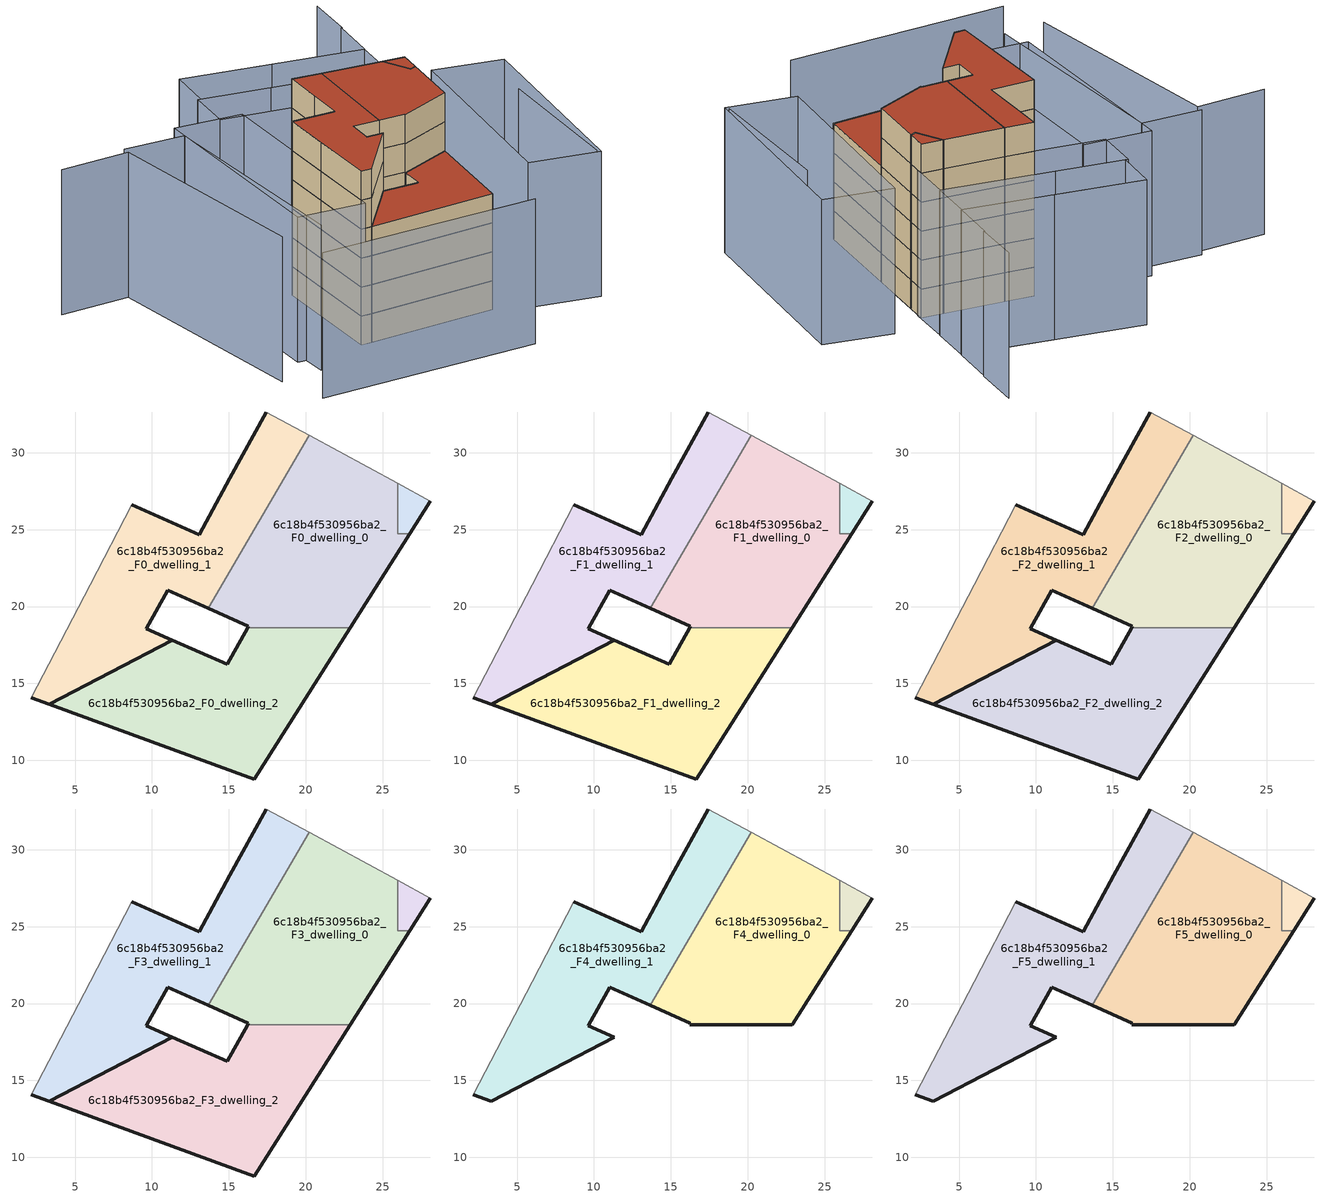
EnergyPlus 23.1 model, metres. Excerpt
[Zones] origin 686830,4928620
6c18b4f530956ba2_F0_dwelling_0
 floor ground (EU_floor_Construction): 22.89,18.63 26.75,24.73 25.97,24.73 25.97,28.01 20.22,31.13 13.67,19.88 16.26,18.71 16.21,18.63 z0
 wall outside (EU_wall_Construction): 16.21,18.63 16.26,18.71 13.67,19.88 / 26.75,24.73 22.89,18.63 z0:3
 wall adiabatic (EU_wall_Construction): 20.22,31.13 25.97,28.01 z0:3
 wall to 6c18b4f530956ba2_F0_dwelling_2 (EU_wall_Construction): 22.88,18.63 16.21,18.63 z0:3
 wall to 6c18b4f530956ba2_F0_dwelling_1 (EU_wall_Construction): 13.67,19.88 20.22,31.13 z0:3
 wall to 6c18b4f530956ba2_F0_circulation (EU_wall_Construction): 25.97,28.01 25.97,24.73 26.75,24.73 z0:3
6c18b4f530956ba2_F0_dwelling_1
 floor ground (EU_floor_Construction): 13.67,19.88 20.22,31.13 17.42,32.65 15.06,28.33 13.06,24.66 8.68,26.61 5.98,21.41 2.15,14.06 3.31,13.64 11.33,17.8 9.62,18.55 11.03,21.07 z0
 wall outside (EU_wall_Construction): 8.68,26.61 13.06,24.66 15.06,28.33 17.42,32.65 / 13.67,19.88 11.03,21.07 9.62,18.55 11.33,17.8 3.31,13.64 2.15,14.06 z0:3
 wall adiabatic (EU_wall_Construction): 17.42,32.65 20.22,31.13 / 2.15,14.06 5.98,21.41 8.68,26.61 z0:3
6c18b4f530956ba2_F0_dwelling_2
 floor ground (EU_floor_Construction): 16.65,8.78 22.89,18.63 16.21,18.63 14.89,16.23 11.33,17.8 3.31,13.64 z0
 wall outside (EU_wall_Construction): 22.89,18.63 16.65,8.78 3.31,13.64 11.33,17.8 14.89,16.23 16.21,18.63 z0:3
6c18b4f530956ba2_F0_circulation
 floor ground (EU_floor_Construction): 26.75,24.73 28.1,26.86 25.97,28.01 25.97,24.73 z0
 wall outside (EU_wall_Construction): 28.1,26.86 26.75,24.73 z0:3
 wall adiabatic (EU_wall_Construction): 25.97,28.01 28.1,26.86 z0:3
6c18b4f530956ba2_F1_dwelling_0
 floor to 6c18b4f530956ba2_F0_dwelling_0 (EU_floor_Construction): 22.88,18.63 26.75,24.73 25.97,24.73 25.97,28.01 20.22,31.13 13.67,19.88 16.26,18.71 16.21,18.63 z3
 wall outside (EU_wall_Construction): 16.21,18.63 16.26,18.71 13.67,19.88 / 26.75,24.73 22.89,18.63 z3:6
 wall adiabatic (EU_wall_Construction): 20.22,31.13 25.97,28.01 z3:6
 wall to 6c18b4f530956ba2_F1_dwelling_2 (EU_wall_Construction): 22.88,18.63 16.21,18.63 z3:6
 wall to 6c18b4f530956ba2_F1_dwelling_1 (EU_wall_Construction): 13.67,19.88 20.22,31.13 z3:6
 wall to 6c18b4f530956ba2_F1_circulation (EU_wall_Construction): 25.97,28.01 25.97,24.73 26.75,24.73 z3:6
6c18b4f530956ba2_F1_dwelling_1
 floor to 6c18b4f530956ba2_F0_dwelling_1 (EU_floor_Construction): 13.67,19.88 20.22,31.13 17.42,32.65 15.06,28.33 13.06,24.66 8.68,26.61 5.98,21.41 2.15,14.06 3.31,13.64 11.33,17.8 9.62,18.55 11.03,21.07 z3
 wall outside (EU_wall_Construction): 8.68,26.61 13.06,24.66 15.06,28.33 17.42,32.65 / 13.67,19.88 11.03,21.07 9.62,18.55 11.33,17.8 3.31,13.64 2.15,14.06 z3:6
 wall adiabatic (EU_wall_Construction): 17.42,32.65 20.22,31.13 / 2.15,14.06 5.98,21.41 8.68,26.61 z3:6
6c18b4f530956ba2_F1_dwelling_2
 floor to 6c18b4f530956ba2_F0_dwelling_2 (EU_floor_Construction): 16.65,8.78 22.88,18.63 16.21,18.63 14.89,16.23 11.33,17.8 3.31,13.64 z3
 wall outside (EU_wall_Construction): 22.89,18.63 16.65,8.78 3.31,13.64 11.33,17.8 14.89,16.23 16.21,18.63 z3:6
6c18b4f530956ba2_F1_circulation
 floor to 6c18b4f530956ba2_F0_circulation (EU_floor_Construction): 26.75,24.73 28.1,26.86 25.97,28.01 25.97,24.73 z3
 wall outside (EU_wall_Construction): 28.1,26.86 26.75,24.73 z3:6
 wall adiabatic (EU_wall_Construction): 25.97,28.01 28.1,26.86 z3:6
6c18b4f530956ba2_F2_dwelling_0
 floor to 6c18b4f530956ba2_F1_dwelling_0 (EU_floor_Construction): 22.88,18.63 26.75,24.73 25.97,24.73 25.97,28.01 20.22,31.13 13.67,19.88 16.26,18.71 16.21,18.63 z6
 wall outside (EU_wall_Construction): 16.21,18.63 16.26,18.71 13.67,19.88 / 26.75,24.73 22.89,18.63 z6:9
 wall adiabatic (EU_wall_Construction): 20.22,31.13 25.97,28.01 z6:9
 wall to 6c18b4f530956ba2_F2_dwelling_2 (EU_wall_Construction): 22.88,18.63 16.21,18.63 z6:9
 wall to 6c18b4f530956ba2_F2_dwelling_1 (EU_wall_Construction): 13.67,19.88 20.22,31.13 z6:9
 wall to 6c18b4f530956ba2_F2_circulation (EU_wall_Construction): 25.97,28.01 25.97,24.73 26.75,24.73 z6:9
6c18b4f530956ba2_F2_dwelling_1
 floor to 6c18b4f530956ba2_F1_dwelling_1 (EU_floor_Construction): 13.67,19.88 20.22,31.13 17.42,32.65 15.06,28.33 13.06,24.66 8.68,26.61 5.98,21.41 2.15,14.06 3.31,13.64 11.33,17.8 9.62,18.55 11.03,21.07 z6
 wall outside (EU_wall_Construction): 8.68,26.61 13.06,24.66 15.06,28.33 17.42,32.65 / 13.67,19.88 11.03,21.07 9.62,18.55 11.33,17.8 3.31,13.64 2.15,14.06 z6:9
 wall adiabatic (EU_wall_Construction): 17.42,32.65 20.22,31.13 / 2.15,14.06 5.98,21.41 8.68,26.61 z6:9
6c18b4f530956ba2_F2_dwelling_2
 floor to 6c18b4f530956ba2_F1_dwelling_2 (EU_floor_Construction): 16.65,8.78 22.88,18.63 16.21,18.63 14.89,16.23 11.33,17.8 3.31,13.64 z6
 wall outside (EU_wall_Construction): 22.89,18.63 16.65,8.78 3.31,13.64 11.33,17.8 14.89,16.23 16.21,18.63 z6:9
6c18b4f530956ba2_F2_circulation
 floor to 6c18b4f530956ba2_F1_circulation (EU_floor_Construction): 26.75,24.73 28.1,26.86 25.97,28.01 25.97,24.73 z6
 wall outside (EU_wall_Construction): 28.1,26.86 26.75,24.73 z6:9
 wall adiabatic (EU_wall_Construction): 25.97,28.01 28.1,26.86 z6:9
6c18b4f530956ba2_F3_dwelling_0
 floor to 6c18b4f530956ba2_F2_dwelling_0 (EU_floor_Construction): 22.88,18.63 26.75,24.73 25.97,24.73 25.97,28.01 20.22,31.13 13.67,19.88 16.26,18.71 16.21,18.63 z9
 wall outside (EU_wall_Construction): 16.21,18.63 16.26,18.71 13.67,19.88 / 26.75,24.73 22.89,18.63 z9:12
 wall adiabatic (EU_wall_Construction): 20.22,31.13 25.97,28.01 z9:12
 wall to 6c18b4f530956ba2_F3_dwelling_2 (EU_wall_Construction): 22.88,18.63 16.21,18.63 z9:12
 wall to 6c18b4f530956ba2_F3_dwelling_1 (EU_wall_Construction): 13.67,19.88 20.22,31.13 z9:12
 wall to 6c18b4f530956ba2_F3_circulation (EU_wall_Construction): 25.97,28.01 25.97,24.73 26.75,24.73 z9:12
6c18b4f530956ba2_F3_dwelling_1
 floor to 6c18b4f530956ba2_F2_dwelling_1 (EU_floor_Construction): 13.67,19.88 20.22,31.13 17.42,32.65 15.06,28.33 13.06,24.66 8.68,26.61 5.98,21.41 2.15,14.06 3.31,13.64 11.33,17.8 9.62,18.55 11.03,21.07 z9
 wall outside (EU_wall_Construction): 8.68,26.61 13.06,24.66 15.06,28.33 17.42,32.65 / 13.67,19.88 11.03,21.07 9.62,18.55 11.33,17.8 3.31,13.64 2.15,14.06 z9:12
 wall adiabatic (EU_wall_Construction): 17.42,32.65 20.22,31.13 / 2.15,14.06 5.98,21.41 8.68,26.61 z9:12
6c18b4f530956ba2_F3_dwelling_2
 floor to 6c18b4f530956ba2_F2_dwelling_2 (EU_floor_Construction): 16.65,8.78 22.88,18.63 16.21,18.63 14.89,16.23 11.33,17.8 3.31,13.64 z9
 wall outside (EU_wall_Construction): 22.89,18.63 16.65,8.78 3.31,13.64 11.33,17.8 14.89,16.23 16.21,18.63 z9:12
 roof outside (EU_roof_Construction): 22.89,18.63 16.65,8.78 3.31,13.64 11.33,17.8 14.89,16.23 16.21,18.63 z12
6c18b4f530956ba2_F3_circulation
 floor to 6c18b4f530956ba2_F2_circulation (EU_floor_Construction): 26.75,24.73 28.1,26.86 25.97,28.01 25.97,24.73 z9
 wall outside (EU_wall_Construction): 28.1,26.86 26.75,24.73 z9:12
 wall adiabatic (EU_wall_Construction): 25.97,28.01 28.1,26.86 z9:12
6c18b4f530956ba2_F4_dwelling_0
 floor to 6c18b4f530956ba2_F3_dwelling_0 (EU_floor_Construction): 22.88,18.63 26.75,24.73 25.97,24.73 25.97,28.01 20.22,31.13 13.67,19.88 16.26,18.71 16.21,18.63 z12
 wall outside (EU_wall_Construction): 26.75,24.73 22.89,18.63 16.21,18.63 16.26,18.71 13.67,19.88 z12:15
 wall adiabatic (EU_wall_Construction): 20.22,31.13 25.97,28.01 z12:15
 wall to 6c18b4f530956ba2_F4_dwelling_1 (EU_wall_Construction): 13.67,19.88 20.22,31.13 z12:15
 wall to 6c18b4f530956ba2_F4_circulation (EU_wall_Construction): 25.97,28.01 25.97,24.73 26.75,24.73 z12:15
6c18b4f530956ba2_F4_dwelling_1
 floor to 6c18b4f530956ba2_F3_dwelling_1 (EU_floor_Construction): 13.67,19.88 20.22,31.13 17.42,32.65 15.06,28.33 13.06,24.66 8.68,26.61 5.98,21.41 2.15,14.06 3.31,13.64 11.33,17.8 9.62,18.55 11.03,21.07 z12
 wall outside (EU_wall_Construction): 8.68,26.61 13.06,24.66 15.06,28.33 17.42,32.65 / 13.67,19.88 11.03,21.07 9.62,18.55 11.33,17.8 3.31,13.64 2.15,14.06 z12:15
 wall adiabatic (EU_wall_Construction): 17.42,32.65 20.22,31.13 / 2.15,14.06 5.98,21.41 8.68,26.61 z12:15
6c18b4f530956ba2_F4_circulation
 floor to 6c18b4f530956ba2_F3_circulation (EU_floor_Construction): 26.75,24.73 28.1,26.86 25.97,28.01 25.97,24.73 z12
 wall outside (EU_wall_Construction): 28.1,26.86 26.75,24.73 z12:15
 wall adiabatic (EU_wall_Construction): 25.97,28.01 28.1,26.86 z12:15
6c18b4f530956ba2_F5_dwelling_0
 floor to 6c18b4f530956ba2_F4_dwelling_0 (EU_floor_Construction): 22.88,18.63 26.75,24.73 25.97,24.73 25.97,28.01 20.22,31.13 13.67,19.88 16.26,18.71 16.21,18.63 z15
 wall outside (EU_wall_Construction): 26.75,24.73 22.89,18.63 16.21,18.63 16.26,18.71 13.67,19.88 z15:18
 wall adiabatic (EU_wall_Construction): 20.22,31.13 25.97,28.01 z15:18
 wall to 6c18b4f530956ba2_F5_dwelling_1 (EU_wall_Construction): 13.67,19.88 20.22,31.13 z15:18
 wall to 6c18b4f530956ba2_F5_circulation (EU_wall_Construction): 25.97,28.01 25.97,24.73 26.75,24.73 z15:18
 roof outside (EU_roof_Construction): 25.97,28.01 25.97,24.73 26.75,24.73 22.89,18.63 16.21,18.63 16.26,18.71 13.67,19.88 20.22,31.13 z18
6c18b4f530956ba2_F5_dwelling_1
 floor to 6c18b4f530956ba2_F4_dwelling_1 (EU_floor_Construction): 13.67,19.88 20.22,31.13 17.42,32.65 15.06,28.33 13.06,24.66 8.68,26.61 5.98,21.41 2.15,14.06 3.31,13.64 11.33,17.8 9.62,18.55 11.03,21.07 z15
 wall outside (EU_wall_Construction): 8.68,26.61 13.06,24.66 15.06,28.33 17.42,32.65 / 13.67,19.88 11.03,21.07 9.62,18.55 11.33,17.8 3.31,13.64 2.15,14.06 z15:18
 wall adiabatic (EU_wall_Construction): 17.42,32.65 20.22,31.13 / 2.15,14.06 5.98,21.41 8.68,26.61 z15:18
 roof outside (EU_roof_Construction): 20.22,31.13 13.67,19.88 11.03,21.07 9.62,18.55 11.33,17.8 3.31,13.64 2.15,14.06 5.98,21.41 8.68,26.61 13.06,24.66 15.06,28.33 17.42,32.65 z18
6c18b4f530956ba2_F5_circulation
 floor to 6c18b4f530956ba2_F4_circulation (EU_floor_Construction): 26.75,24.73 28.1,26.86 25.97,28.01 25.97,24.73 z15
 wall outside (EU_wall_Construction): 28.1,26.86 26.75,24.73 z15:18
 wall adiabatic (EU_wall_Construction): 25.97,28.01 28.1,26.86 z15:18
 roof outside (EU_roof_Construction): 28.1,26.86 26.75,24.73 25.97,24.73 25.97,28.01 z18
shading: -0.14,39.96 5.88,37.13 / 5.88,37.13 -5.14,13.69 / -7.82,41.94 -0.56,39.23 / -0.56,39.23 -9.55,15.14 / 36.53,40.06 33.45,35.21 / 33.45,35.21 17.19,45.53 / 39.74,45.06 36.62,40 / -10.75,9.64 11.91,0.6 / 25.21,2.59 33.65,17.47 / 13.36,35.61 1.76,13.29 / 1.76,13.29 -4.76,16.68 / -4.76,16.68 6.85,38.99 / 6.85,38.99 13.36,35.61 / 13.99,41.16 30.58,30.77 / 30.58,30.77 27.72,26.2 / 27.72,26.2 11.13,36.59 / 11.13,36.59 13.99,41.16 / 17.17,45.54 33.43,35.22 / 33.43,35.22 30.56,30.7 / 30.56,30.7 14.3,41.02 / 14.3,41.02 17.17,45.54 / 38.95,22.78 25.25,2.11 / 25.25,2.11 18.97,6.28 / 18.97,6.28 32.66,26.94 / 32.66,26.94 38.95,22.78 z0:15
[Building]
EU S2 Campaign: North Axis=0; Terrain=City; Solar Distribution=FullExterior
[Site:Location]
Bologna: Latitude=44.5; Longitude=11.25; Time Zone=1; Elevation=37
[SizingPeriod:WeatherFileDays]
AnnualSizingPeriod: Begin Month=1; Begin Day of Month=1; End Month=12; End Day of Month=31; Day of Week for Start Day=Monday; Use Weather File Daylight Saving Period=No; Use Weather File Rain and Snow Indicators=No
[MATERIAL]
EU_InternalMass_Material: Roughness=MediumRough; Thickness=0.1; Conductivity=1; Density=1800; Specific Heat=900; Thermal Absorptance=0.9; Solar Absorptance=0.7; Visible Absorptance=0.7
[MATERIAL:NOMASS] Roughness=MediumRough; Thermal Absorptance=0.9; Solar Absorptance=0.7; Visible Absorptance=0.7
Name | Thermal Resistance
EU_wall_NoMass | 0.905828
EU_roof_NoMass | 0.37593
EU_floor_NoMass | 0.67114
[CONSTRUCTION]
EU_wall_Construction: EU_wall_NoMass
EU_roof_Construction: EU_roof_NoMass
EU_floor_Construction: EU_floor_NoMass
EU_InternalMass_Construction: EU_InternalMass_Material
[ZONE] Type=1; Multiplier=1; Ceiling Height=autocalculate; Floor Area=autocalculate; Part of Total Floor Area=Yes
Name | Volume
6c18b4f530956ba2_F0_dwelling_0; 6c18b4f530956ba2_F1_dwelling_0; 6c18b4f530956ba2_F2_dwelling_0; 6c18b4f530956ba2_F3_dwelling_0; 6c18b4f530956ba2_F4_dwelling_0; 6c18b4f530956ba2_F5_dwelling_0 | 297.606
6c18b4f530956ba2_F0_dwelling_1 | 297.702
6c18b4f530956ba2_F1_dwelling_1; 6c18b4f530956ba2_F2_dwelling_1; 6c18b4f530956ba2_F3_dwelling_1; 6c18b4f530956ba2_F4_dwelling_1; 6c18b4f530956ba2_F5_dwelling_1 | 297.7
6c18b4f530956ba2_F0_dwelling_2 | 296.961
6c18b4f530956ba2_F1_dwelling_2; 6c18b4f530956ba2_F2_dwelling_2; 6c18b4f530956ba2_F3_dwelling_2 | 296.96
6c18b4f530956ba2_F0_circulation | 12.9565
6c18b4f530956ba2_F1_circulation; 6c18b4f530956ba2_F2_circulation; 6c18b4f530956ba2_F3_circulation; 6c18b4f530956ba2_F4_circulation; 6c18b4f530956ba2_F5_circulation | 12.9573
[INTERNALMASS] Construction=EU_InternalMass_Construction
Name | Zone or ZoneList | Surface Area
6c18b4f530956ba2_F0_dwelling_0_EU_InternalMass | 6c18b4f530956ba2_F0_dwelling_0 | 99.2005
6c18b4f530956ba2_F0_dwelling_1_EU_InternalMass | 6c18b4f530956ba2_F0_dwelling_1 | 99.2349
6c18b4f530956ba2_F0_dwelling_2_EU_InternalMass | 6c18b4f530956ba2_F0_dwelling_2 | 98.9854
6c18b4f530956ba2_F1_dwelling_0_EU_InternalMass | 6c18b4f530956ba2_F1_dwelling_0 | 99.2005
6c18b4f530956ba2_F1_dwelling_1_EU_InternalMass | 6c18b4f530956ba2_F1_dwelling_1 | 99.2349
6c18b4f530956ba2_F1_dwelling_2_EU_InternalMass | 6c18b4f530956ba2_F1_dwelling_2 | 98.9854
6c18b4f530956ba2_F2_dwelling_0_EU_InternalMass | 6c18b4f530956ba2_F2_dwelling_0 | 99.2005
6c18b4f530956ba2_F2_dwelling_1_EU_InternalMass | 6c18b4f530956ba2_F2_dwelling_1 | 99.2349
6c18b4f530956ba2_F2_dwelling_2_EU_InternalMass | 6c18b4f530956ba2_F2_dwelling_2 | 98.9854
6c18b4f530956ba2_F3_dwelling_0_EU_InternalMass | 6c18b4f530956ba2_F3_dwelling_0 | 99.2005
6c18b4f530956ba2_F3_dwelling_1_EU_InternalMass | 6c18b4f530956ba2_F3_dwelling_1 | 99.2349
6c18b4f530956ba2_F3_dwelling_2_EU_InternalMass | 6c18b4f530956ba2_F3_dwelling_2 | 98.9854
6c18b4f530956ba2_F4_dwelling_0_EU_InternalMass | 6c18b4f530956ba2_F4_dwelling_0 | 137.303
6c18b4f530956ba2_F4_dwelling_1_EU_InternalMass | 6c18b4f530956ba2_F4_dwelling_1 | 137.303
6c18b4f530956ba2_F5_dwelling_0_EU_InternalMass | 6c18b4f530956ba2_F5_dwelling_0 | 137.303
6c18b4f530956ba2_F5_dwelling_1_EU_InternalMass | 6c18b4f530956ba2_F5_dwelling_1 | 137.303
[OTHEREQUIPMENT] Fuel Type=Electricity; Design Level Calculation Method=Watts/Area; Power per Zone Floor Area=1; Fraction Latent=0; Fraction Radiant=0; Fraction Lost=0; Carbon Dioxide Generation Rate=0; EndUse Subcategory=EU_Step8_InternalGains
Name | Zone or ZoneList or Space or SpaceList | Schedule
EU_Step8_InternalGain_6c18b4f530956ba2_F0_dwelling_0_f000 | 6c18b4f530956ba2_F0_dwelling_0 | EU_Step8_GainSchedule_6c18b4f530956ba2_F0_dwelling_0_f000
EU_Step8_InternalGain_6c18b4f530956ba2_F0_dwelling_1_f000 | 6c18b4f530956ba2_F0_dwelling_1 | EU_Step8_GainSchedule_6c18b4f530956ba2_F0_dwelling_1_f000
EU_Step8_InternalGain_6c18b4f530956ba2_F0_dwelling_2_f000 | 6c18b4f530956ba2_F0_dwelling_2 | EU_Step8_GainSchedule_6c18b4f530956ba2_F0_dwelling_2_f000
EU_Step8_InternalGain_6c18b4f530956ba2_F1_dwelling_0_f000 | 6c18b4f530956ba2_F1_dwelling_0 | EU_Step8_GainSchedule_6c18b4f530956ba2_F1_dwelling_0_f000
EU_Step8_InternalGain_6c18b4f530956ba2_F1_dwelling_1_f000 | 6c18b4f530956ba2_F1_dwelling_1 | EU_Step8_GainSchedule_6c18b4f530956ba2_F1_dwelling_1_f000
EU_Step8_InternalGain_6c18b4f530956ba2_F1_dwelling_2_f000 | 6c18b4f530956ba2_F1_dwelling_2 | EU_Step8_GainSchedule_6c18b4f530956ba2_F1_dwelling_2_f000
EU_Step8_InternalGain_6c18b4f530956ba2_F2_dwelling_0_f000 | 6c18b4f530956ba2_F2_dwelling_0 | EU_Step8_GainSchedule_6c18b4f530956ba2_F2_dwelling_0_f000
EU_Step8_InternalGain_6c18b4f530956ba2_F2_dwelling_1_f000 | 6c18b4f530956ba2_F2_dwelling_1 | EU_Step8_GainSchedule_6c18b4f530956ba2_F2_dwelling_1_f000
EU_Step8_InternalGain_6c18b4f530956ba2_F2_dwelling_2_f000 | 6c18b4f530956ba2_F2_dwelling_2 | EU_Step8_GainSchedule_6c18b4f530956ba2_F2_dwelling_2_f000
EU_Step8_InternalGain_6c18b4f530956ba2_F3_dwelling_0_f000 | 6c18b4f530956ba2_F3_dwelling_0 | EU_Step8_GainSchedule_6c18b4f530956ba2_F3_dwelling_0_f000
EU_Step8_InternalGain_6c18b4f530956ba2_F3_dwelling_1_f000 | 6c18b4f530956ba2_F3_dwelling_1 | EU_Step8_GainSchedule_6c18b4f530956ba2_F3_dwelling_1_f000
EU_Step8_InternalGain_6c18b4f530956ba2_F3_dwelling_2_f000 | 6c18b4f530956ba2_F3_dwelling_2 | EU_Step8_GainSchedule_6c18b4f530956ba2_F3_dwelling_2_f000
EU_Step8_InternalGain_6c18b4f530956ba2_F4_dwelling_0_f000 | 6c18b4f530956ba2_F4_dwelling_0 | EU_Step8_GainSchedule_6c18b4f530956ba2_F4_dwelling_0_f000
EU_Step8_InternalGain_6c18b4f530956ba2_F4_dwelling_1_f000 | 6c18b4f530956ba2_F4_dwelling_1 | EU_Step8_GainSchedule_6c18b4f530956ba2_F4_dwelling_1_f000
EU_Step8_InternalGain_6c18b4f530956ba2_F5_dwelling_0_f000 | 6c18b4f530956ba2_F5_dwelling_0 | EU_Step8_GainSchedule_6c18b4f530956ba2_F5_dwelling_0_f000
EU_Step8_InternalGain_6c18b4f530956ba2_F5_dwelling_1_f000 | 6c18b4f530956ba2_F5_dwelling_1 | EU_Step8_GainSchedule_6c18b4f530956ba2_F5_dwelling_1_f000
[ZONEINFILTRATION:DESIGNFLOWRATE] Schedule=EU_AlwaysOn; Design Flow Rate Calculation Method=Flow/Area; Flow Rate per Floor Area=0.0005; Constant Term Coefficient=1; Temperature Term Coefficient=0; Velocity Term Coefficient=0; Velocity Squared Term Coefficient=0
Name | Zone or ZoneList or Space or SpaceList
EU_Circulation_Infiltration_6c18b4f530956ba2_F0_circulation | 6c18b4f530956ba2_F0_circulation
EU_Circulation_Infiltration_6c18b4f530956ba2_F1_circulation | 6c18b4f530956ba2_F1_circulation
EU_Circulation_Infiltration_6c18b4f530956ba2_F2_circulation | 6c18b4f530956ba2_F2_circulation
EU_Circulation_Infiltration_6c18b4f530956ba2_F3_circulation | 6c18b4f530956ba2_F3_circulation
EU_Circulation_Infiltration_6c18b4f530956ba2_F4_circulation | 6c18b4f530956ba2_F4_circulation
EU_Circulation_Infiltration_6c18b4f530956ba2_F5_circulation | 6c18b4f530956ba2_F5_circulation
[ZONEVENTILATION:DESIGNFLOWRATE] Schedule=EU_AlwaysOn; Design Flow Rate Calculation Method=AirChanges/Hour; Air Changes per Hour=0.73129; Ventilation Type=Natural; Fan Pressure Rise=0; Fan Total Efficiency=1; Constant Term Coefficient=1; Temperature Term Coefficient=0; Velocity Term Coefficient=0; Velocity Squared Term Coefficient=0; Minimum Indoor Temperature=-100; Maximum Indoor Temperature=100; Delta Temperature=-100; Minimum Outdoor Temperature=-100; Maximum Outdoor Temperature=100; Maximum Wind Speed=40
Name | Zone or ZoneList or Space or SpaceList
EU_ConstantAir_6c18b4f530956ba2_F0_dwelling_0 | 6c18b4f530956ba2_F0_dwelling_0
EU_ConstantAir_6c18b4f530956ba2_F0_dwelling_1 | 6c18b4f530956ba2_F0_dwelling_1
EU_ConstantAir_6c18b4f530956ba2_F0_dwelling_2 | 6c18b4f530956ba2_F0_dwelling_2
EU_ConstantAir_6c18b4f530956ba2_F1_dwelling_0 | 6c18b4f530956ba2_F1_dwelling_0
EU_ConstantAir_6c18b4f530956ba2_F1_dwelling_1 | 6c18b4f530956ba2_F1_dwelling_1
EU_ConstantAir_6c18b4f530956ba2_F1_dwelling_2 | 6c18b4f530956ba2_F1_dwelling_2
EU_ConstantAir_6c18b4f530956ba2_F2_dwelling_0 | 6c18b4f530956ba2_F2_dwelling_0
EU_ConstantAir_6c18b4f530956ba2_F2_dwelling_1 | 6c18b4f530956ba2_F2_dwelling_1
EU_ConstantAir_6c18b4f530956ba2_F2_dwelling_2 | 6c18b4f530956ba2_F2_dwelling_2
EU_ConstantAir_6c18b4f530956ba2_F3_dwelling_0 | 6c18b4f530956ba2_F3_dwelling_0
EU_ConstantAir_6c18b4f530956ba2_F3_dwelling_1 | 6c18b4f530956ba2_F3_dwelling_1
EU_ConstantAir_6c18b4f530956ba2_F3_dwelling_2 | 6c18b4f530956ba2_F3_dwelling_2
EU_ConstantAir_6c18b4f530956ba2_F4_dwelling_0 | 6c18b4f530956ba2_F4_dwelling_0
EU_ConstantAir_6c18b4f530956ba2_F4_dwelling_1 | 6c18b4f530956ba2_F4_dwelling_1
EU_ConstantAir_6c18b4f530956ba2_F5_dwelling_0 | 6c18b4f530956ba2_F5_dwelling_0
EU_ConstantAir_6c18b4f530956ba2_F5_dwelling_1 | 6c18b4f530956ba2_F5_dwelling_1
[HVACTEMPLATE:THERMOSTAT] Constant Heating Setpoint=20; Constant Cooling Setpoint=50
EU_HeatOnly_6c18b4f530956ba2_F0_dwelling_0; EU_HeatOnly_6c18b4f530956ba2_F0_dwelling_1; EU_HeatOnly_6c18b4f530956ba2_F0_dwelling_2; EU_HeatOnly_6c18b4f530956ba2_F1_dwelling_0; EU_HeatOnly_6c18b4f530956ba2_F1_dwelling_1; EU_HeatOnly_6c18b4f530956ba2_F1_dwelling_2; EU_HeatOnly_6c18b4f530956ba2_F2_dwelling_0; EU_HeatOnly_6c18b4f530956ba2_F2_dwelling_1; EU_HeatOnly_6c18b4f530956ba2_F2_dwelling_2; EU_HeatOnly_6c18b4f530956ba2_F3_dwelling_0; EU_HeatOnly_6c18b4f530956ba2_F3_dwelling_1; EU_HeatOnly_6c18b4f530956ba2_F3_dwelling_2; EU_HeatOnly_6c18b4f530956ba2_F4_dwelling_0; EU_HeatOnly_6c18b4f530956ba2_F4_dwelling_1; EU_HeatOnly_6c18b4f530956ba2_F5_dwelling_0; EU_HeatOnly_6c18b4f530956ba2_F5_dwelling_1
[HVACTEMPLATE:ZONE:IDEALLOADSAIRSYSTEM] System Availability Schedule=EU_AlwaysOn; Maximum Heating Supply Air Temperature=50; Minimum Cooling Supply Air Temperature=13; Maximum Heating Supply Air Humidity Ratio=0.0156; Minimum Cooling Supply Air Humidity Ratio=0.0077; Heating Limit=NoLimit; Cooling Limit=NoLimit; Heating Availability Schedule=EU_AlwaysOn; Cooling Availability Schedule=EU_CoolingOff; Dehumidification Control Type=ConstantSensibleHeatRatio; Cooling Sensible Heat Ratio=0.7; Dehumidification Setpoint=60; Humidification Control Type=None; Humidification Setpoint=30; Outdoor Air Method=None; Outdoor Air Flow Rate per Person=0.00944; Outdoor Air Flow Rate per Zone Floor Area=0; Outdoor Air Flow Rate per Zone=0; Demand Controlled Ventilation Type=None; Outdoor Air Economizer Type=NoEconomizer; Heat Recovery Type=None; Sensible Heat Recovery Effectiveness=0.7; Latent Heat Recovery Effectiveness=0.65
Name | Template Thermostat
6c18b4f530956ba2_F0_dwelling_0 | EU_HeatOnly_6c18b4f530956ba2_F0_dwelling_0
6c18b4f530956ba2_F0_dwelling_1 | EU_HeatOnly_6c18b4f530956ba2_F0_dwelling_1
6c18b4f530956ba2_F0_dwelling_2 | EU_HeatOnly_6c18b4f530956ba2_F0_dwelling_2
6c18b4f530956ba2_F1_dwelling_0 | EU_HeatOnly_6c18b4f530956ba2_F1_dwelling_0
6c18b4f530956ba2_F1_dwelling_1 | EU_HeatOnly_6c18b4f530956ba2_F1_dwelling_1
6c18b4f530956ba2_F1_dwelling_2 | EU_HeatOnly_6c18b4f530956ba2_F1_dwelling_2
6c18b4f530956ba2_F2_dwelling_0 | EU_HeatOnly_6c18b4f530956ba2_F2_dwelling_0
6c18b4f530956ba2_F2_dwelling_1 | EU_HeatOnly_6c18b4f530956ba2_F2_dwelling_1
6c18b4f530956ba2_F2_dwelling_2 | EU_HeatOnly_6c18b4f530956ba2_F2_dwelling_2
6c18b4f530956ba2_F3_dwelling_0 | EU_HeatOnly_6c18b4f530956ba2_F3_dwelling_0
6c18b4f530956ba2_F3_dwelling_1 | EU_HeatOnly_6c18b4f530956ba2_F3_dwelling_1
6c18b4f530956ba2_F3_dwelling_2 | EU_HeatOnly_6c18b4f530956ba2_F3_dwelling_2
6c18b4f530956ba2_F4_dwelling_0 | EU_HeatOnly_6c18b4f530956ba2_F4_dwelling_0
6c18b4f530956ba2_F4_dwelling_1 | EU_HeatOnly_6c18b4f530956ba2_F4_dwelling_1
6c18b4f530956ba2_F5_dwelling_0 | EU_HeatOnly_6c18b4f530956ba2_F5_dwelling_0
6c18b4f530956ba2_F5_dwelling_1 | EU_HeatOnly_6c18b4f530956ba2_F5_dwelling_1
[SIZING:ZONE] Zone Cooling Design Supply Air Temperature Input Method=SupplyAirTemperature; Zone Cooling Design Supply Air Temperature=13; Zone Heating Design Supply Air Temperature Input Method=SupplyAirTemperature; Zone Heating Design Supply Air Temperature=50; Zone Cooling Design Supply Air Humidity Ratio=0.008; Zone Heating Design Supply Air Humidity Ratio=0.008; Cooling Design Air Flow Method=DesignDay; Cooling Design Air Flow Rate=0; Cooling Minimum Air Flow per Zone Floor Area=0.000762; Cooling Minimum Air Flow=0; Cooling Minimum Air Flow Fraction=0.2; Heating Design Air Flow Method=DesignDay; Heating Design Air Flow Rate=0; Heating Maximum Air Flow per Zone Floor Area=0.002032; Heating Maximum Air Flow=0.141576; Heating Maximum Air Flow Fraction=0.3; Account for Dedicated Outdoor Air System=No; Dedicated Outdoor Air System Control Strategy=NeutralSupplyAir; Dedicated Outdoor Air Low Setpoint Temperature for Design=autosize; Dedicated Outdoor Air High Setpoint Temperature for Design=autosize; Zone Load Sizing Method=Sensible Load Only No Latent Load; Zone Latent Cooling Design Supply Air Humidity Ratio Input Method=HumidityRatioDifference; Zone Cooling Design Supply Air Humidity Ratio Difference=0.005; Zone Latent Heating Design Supply Air Humidity Ratio Input Method=HumidityRatioDifference; Zone Humidification Design Supply Air Humidity Ratio Difference=0.005
6c18b4f530956ba2_F0_dwelling_0; 6c18b4f530956ba2_F0_dwelling_1; 6c18b4f530956ba2_F0_dwelling_2; 6c18b4f530956ba2_F1_dwelling_0; 6c18b4f530956ba2_F1_dwelling_1; 6c18b4f530956ba2_F1_dwelling_2; 6c18b4f530956ba2_F2_dwelling_0; 6c18b4f530956ba2_F2_dwelling_1; 6c18b4f530956ba2_F2_dwelling_2; 6c18b4f530956ba2_F3_dwelling_0; 6c18b4f530956ba2_F3_dwelling_1; 6c18b4f530956ba2_F3_dwelling_2; 6c18b4f530956ba2_F4_dwelling_0; 6c18b4f530956ba2_F4_dwelling_1; 6c18b4f530956ba2_F5_dwelling_0; 6c18b4f530956ba2_F5_dwelling_1
[SCHEDULE:CONSTANT]
Name | Hourly Value
EU_AlwaysOn | 1
EU_CoolingOff | 0
[SCHEDULE:FILE] Column Number=1; Rows to Skip at Top=0; Number of Hours of Data=8760; Column Separator=Comma; Interpolate to Timestep=No; Minutes per Item=60; Adjust Schedule for Daylight Savings=Yes
Name | File
EU_Step8_GainSchedule_6c18b4f530956ba2_F0_dwelling_0_f000 | ../../schedules/6c18b4f530956ba2/6c18b4f530956ba2_F0_dwelling_0_f000_gain.csv
EU_Step8_GainSchedule_6c18b4f530956ba2_F0_dwelling_1_f000 | ../../schedules/6c18b4f530956ba2/6c18b4f530956ba2_F0_dwelling_1_f000_gain.csv
EU_Step8_GainSchedule_6c18b4f530956ba2_F0_dwelling_2_f000 | ../../schedules/6c18b4f530956ba2/6c18b4f530956ba2_F0_dwelling_2_f000_gain.csv
EU_Step8_GainSchedule_6c18b4f530956ba2_F1_dwelling_0_f000 | ../../schedules/6c18b4f530956ba2/6c18b4f530956ba2_F1_dwelling_0_f000_gain.csv
EU_Step8_GainSchedule_6c18b4f530956ba2_F1_dwelling_1_f000 | ../../schedules/6c18b4f530956ba2/6c18b4f530956ba2_F1_dwelling_1_f000_gain.csv
EU_Step8_GainSchedule_6c18b4f530956ba2_F1_dwelling_2_f000 | ../../schedules/6c18b4f530956ba2/6c18b4f530956ba2_F1_dwelling_2_f000_gain.csv
EU_Step8_GainSchedule_6c18b4f530956ba2_F2_dwelling_0_f000 | ../../schedules/6c18b4f530956ba2/6c18b4f530956ba2_F2_dwelling_0_f000_gain.csv
EU_Step8_GainSchedule_6c18b4f530956ba2_F2_dwelling_1_f000 | ../../schedules/6c18b4f530956ba2/6c18b4f530956ba2_F2_dwelling_1_f000_gain.csv
EU_Step8_GainSchedule_6c18b4f530956ba2_F2_dwelling_2_f000 | ../../schedules/6c18b4f530956ba2/6c18b4f530956ba2_F2_dwelling_2_f000_gain.csv
EU_Step8_GainSchedule_6c18b4f530956ba2_F3_dwelling_0_f000 | ../../schedules/6c18b4f530956ba2/6c18b4f530956ba2_F3_dwelling_0_f000_gain.csv
EU_Step8_GainSchedule_6c18b4f530956ba2_F3_dwelling_1_f000 | ../../schedules/6c18b4f530956ba2/6c18b4f530956ba2_F3_dwelling_1_f000_gain.csv
EU_Step8_GainSchedule_6c18b4f530956ba2_F3_dwelling_2_f000 | ../../schedules/6c18b4f530956ba2/6c18b4f530956ba2_F3_dwelling_2_f000_gain.csv
EU_Step8_GainSchedule_6c18b4f530956ba2_F4_dwelling_0_f000 | ../../schedules/6c18b4f530956ba2/6c18b4f530956ba2_F4_dwelling_0_f000_gain.csv
EU_Step8_GainSchedule_6c18b4f530956ba2_F4_dwelling_1_f000 | ../../schedules/6c18b4f530956ba2/6c18b4f530956ba2_F4_dwelling_1_f000_gain.csv
EU_Step8_GainSchedule_6c18b4f530956ba2_F5_dwelling_0_f000 | ../../schedules/6c18b4f530956ba2/6c18b4f530956ba2_F5_dwelling_0_f000_gain.csv
EU_Step8_GainSchedule_6c18b4f530956ba2_F5_dwelling_1_f000 | ../../schedules/6c18b4f530956ba2/6c18b4f530956ba2_F5_dwelling_1_f000_gain.csv
